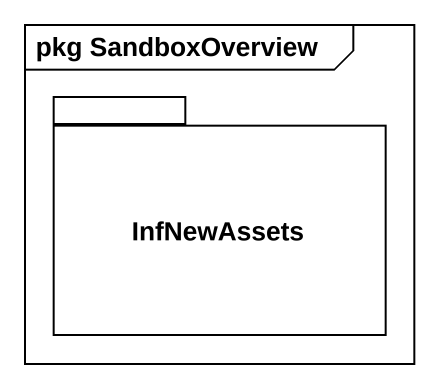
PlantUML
@startuml
mainframe pkg SandboxOverview
package InfNewAssets {
}
@enduml
